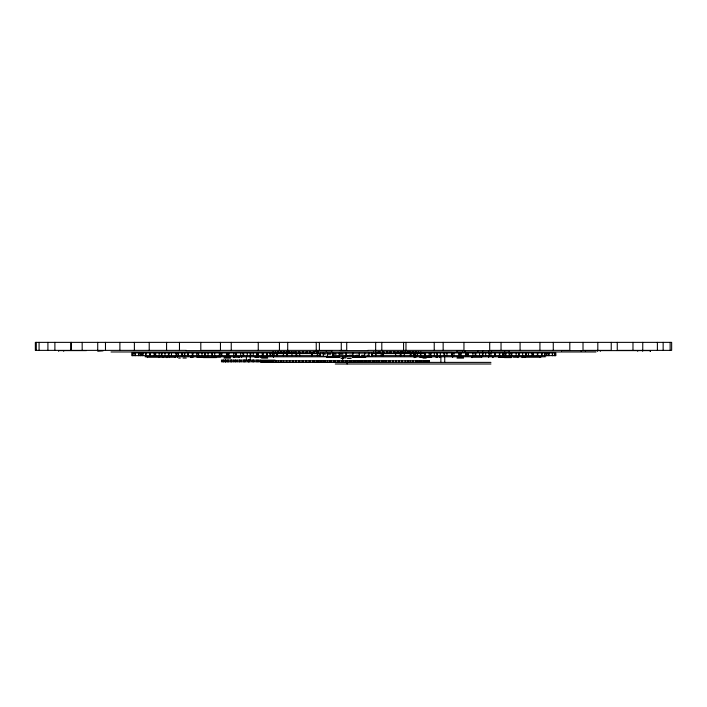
<?xml version="1.0" encoding="UTF-8"?>
<svg xmlns="http://www.w3.org/2000/svg" width="707" height="707" viewBox="0 0 707 707"><rect width="100%" height="100%" fill="white"/><g stroke="black" fill="none" stroke-linecap="round" stroke-linejoin="round"><path stroke-width="1.06" d="M186.401 350.372L35.35 350.372L35.35 342.365L671.65 342.365L671.65 350.372L617.264 350.372L617.264 342.365M367.773 350.372L463.951 350.372L463.951 342.365M86.466 350.61L58.61 350.61L58.61 351.255M185.853 350.61L220.354 350.61M340.005 350.61L368.259 350.61M97.743 351.255L103.01 350.866M111.026 351.971L595.974 351.971M235.431 352.431L293.705 352.431M394.568 352.431L452.197 352.431M272.186 353.571L320.386 353.571M371.944 353.571L425.543 353.571M323.232 354.189L325.317 354.189M327.421 354.189L330.708 354.189M332.891 354.189L336.143 354.189M339.254 354.189L343.001 354.189M346.085 355.259L345.476 355.259L345.476 356.328M349.17 355.259L352.917 355.259M356.028 355.259L359.28 355.259M361.463 355.259L364.75 355.259M366.853 355.259L368.948 355.259M320.271 355.639L131.776 355.639L131.802 352.917L272.831 352.917L272.831 355.639M332.573 355.639L358.988 355.639M371.926 355.639L555.852 355.639L555.826 352.917L424.934 352.917L424.934 355.639M332.9 356.328L319.688 356.328L319.688 353.129L372.483 353.129L372.483 356.328L358.343 356.328M145.059 356.779L545.459 356.779M224.004 356.832L230.535 356.832M261.13 356.832L267.661 356.832M421.31 356.832L427.841 356.832M457.04 356.832L463.571 356.832M174.558 356.947L167.382 356.947L167.382 357.583M193.656 356.955L191.756 356.955L191.756 357.592M212.347 356.955L220.619 356.955M238.286 356.955L234.291 356.955L234.291 357.592M258.214 356.955L256.111 356.955L256.111 357.592M416.255 356.955L414.161 356.955L414.161 357.592M480.822 356.955L471.79 356.955L471.79 357.592M492.364 356.955L493.044 356.955M513.45 356.955L518.116 356.955L518.116 357.592M541.014 356.947L522.72 356.947L522.72 357.583M196.926 357.415L208.83 357.415M326.563 357.415L339.793 357.415M352.528 357.415L365.758 357.415M419.808 357.415L422.07 357.415M427.161 357.415L431.712 357.415M498.576 357.415L510.481 357.415M203.307 357.592L216.536 357.592M504.356 357.592L511.355 357.592M342.63 357.928L346.085 357.928M178.65 358.113L180.285 358.113M183.016 358.06L186.277 358.06M224.004 358.113L230.535 358.113M261.563 358.113L267.661 358.113M422.945 358.113L426.215 358.113M457.04 358.113L463.571 358.113M341.048 358.44L343.496 358.44M347.464 358.44L351.193 358.44M275.147 360.155L221.477 360.155L221.477 361.754L261.519 361.754M429.273 360.791L429.273 362.391L429.335 360.791L261.183 360.791L261.183 362.391L490.95 362.391M335.295 363.999L490.95 363.999M670.13 342.365L670.13 350.372M663.148 342.365L663.148 350.372M657.395 342.365L657.395 350.372M650.307 351.255L650.307 350.61L561.491 350.61L561.491 351.255M650.237 350.61L650.237 351.255M642.751 342.365L642.751 350.372M642.672 350.61L642.672 351.255M637.705 350.61L637.705 351.255M632.977 342.365L632.977 350.372M611.237 342.365L611.237 350.372L583.01 350.372L583.01 342.365M600.358 350.61L600.358 351.255M597.813 342.365L597.813 350.372M597.486 350.61L597.486 351.255M585.44 350.61L585.44 351.255M581.189 350.61L581.189 351.255M569.815 342.365L569.815 350.372L489.704 350.372L489.704 342.365M555.428 352.917L555.516 355.639M554.898 352.917L554.898 355.639M554.756 352.917L554.756 355.639M553.272 342.365L553.272 350.372M552.582 352.917L552.582 355.639M552.335 352.917L552.335 355.639M548.994 352.917L548.994 355.639M548.641 352.917L548.641 355.639M546.873 352.917L546.873 355.639M546.582 352.917L546.582 355.639M546.493 352.917L546.493 355.639M544.938 352.917L544.938 355.639M544.744 352.917L544.744 355.639M541.977 352.917L541.977 355.639M541.677 352.917L541.677 355.639M539.936 342.365L539.936 350.372M539.786 356.947L539.786 357.583M537.771 352.917L537.771 355.639M537.382 352.917L537.382 355.639M533.485 352.917L533.485 355.639M532.468 352.917L532.468 355.639M531.991 352.917L531.991 355.639M528.465 352.917L528.465 355.639M526.22 352.917L526.22 355.639M525.672 352.917L525.672 355.639M525.009 356.947L525.009 357.583M522.632 352.917L522.632 355.639M521.952 356.947L521.952 357.583M520.087 342.365L520.087 350.372M519.212 352.917L519.212 355.639M518.611 352.917L518.611 355.639M516.154 352.917L516.154 355.639M511.665 352.917L511.665 355.639M511.621 352.917L511.621 355.639M511.028 352.917L511.028 355.639M509.455 352.917L509.455 355.639M509.217 352.917L509.217 355.639M509.12 351.255L509.12 350.61L456.952 350.61L456.952 351.255M505.912 352.917L505.92 355.639M505.196 352.917L505.196 355.639M505.081 352.917L505.081 355.639M504.586 350.61L504.692 351.255M503.11 352.917L503.11 355.639M502.88 352.917L502.88 355.639M501.042 342.365L501.042 350.372M499.725 352.917L499.725 355.639M499.398 352.917L499.398 355.639M495.307 352.917L495.307 355.639M495.147 352.917L495.147 355.639M494.723 352.917L494.723 355.639M492.876 356.779L492.876 357.592M491.595 350.61L491.595 351.255M490.941 352.917L490.941 355.639M489.509 352.917L489.509 355.639M489.005 352.917L489.005 355.639M488.749 350.61L488.749 351.255M488.67 356.779L488.67 357.415M485.638 352.917L485.638 355.639M482.987 352.917L482.987 355.639M482.669 350.61L482.669 351.255M482.421 352.917L482.421 355.639M481.723 356.779L481.723 357.415M479.567 352.917L479.567 355.639M477.844 350.61L477.844 351.255M475.776 352.917L475.776 355.639M475.166 352.917L475.166 355.639M472.912 352.917L472.912 355.639M472.347 356.955L472.347 357.592M468.308 352.917L468.308 355.639M468.096 352.917L468.096 355.639M467.46 352.917L467.46 355.639M466.107 352.917L466.107 355.639M465.878 352.917L465.878 355.639M464.959 350.61L464.959 351.255M462.537 350.61L462.537 351.255M461.141 352.917L461.141 355.639M460.186 352.917L460.186 355.639M459.532 352.917L459.532 355.639M458.675 352.917L458.675 355.639M453.947 352.917L453.947 355.639M452.674 356.779L452.674 357.415M452.277 352.917L452.277 355.639M451.632 352.917L451.632 355.639M451.526 352.917L451.526 355.639M446.948 352.917L446.948 355.639M444.73 357.159L444.73 362.391M444.615 352.917L444.615 355.639M444.005 352.917L444.005 355.639M443.148 342.365L443.148 350.372M440.876 357.159L440.876 362.391M440.355 352.917L440.355 355.639M439.374 356.779L439.374 357.415M437.43 352.917L437.43 355.639M437.315 356.779L437.315 357.415M436.864 352.917L436.864 355.639M436.626 356.779L436.626 357.415M436.095 356.955L436.095 357.592M434.372 352.917L434.372 355.639M434.231 342.365L434.231 350.372M430.943 352.917L430.943 355.639M430.448 352.917L430.448 355.639M429.176 352.917L429.176 355.639M429.078 360.791L429.016 362.391M428.884 360.791L428.946 362.391M428.689 360.791L428.628 362.391M427.85 360.791L427.921 362.391M426.834 360.791L426.834 362.391M426.639 360.791L426.639 362.391M425.685 360.791L425.685 362.391M425.499 360.791L425.499 362.391M425.349 352.917L425.349 355.639M424.545 352.917L424.545 355.639M424.536 360.791L424.536 362.391M424.35 360.791L424.35 362.391M423.387 360.791L423.387 362.391M423.201 360.791L423.201 362.391M421.443 360.791L421.443 362.391M421.142 360.791L421.142 362.391M420.877 351.971L420.815 355.639M420.497 352.917L420.497 355.639M419.587 360.791L419.587 362.391M419.278 360.791L419.278 362.391M418.579 351.971L418.562 353.571M418.252 351.971L418.252 353.571M417.722 360.791L417.722 362.391M417.492 352.917L417.492 355.639M417.422 360.791L417.422 362.391M417.271 352.917L417.271 355.639M416.317 351.971L416.317 353.571M415.857 360.791L415.857 362.391M415.522 351.971L415.46 355.639M415.557 360.791L415.557 362.391M415.354 352.917L415.354 355.639M415.212 351.971L415.212 353.571M414.797 352.917L414.806 355.639M414.656 356.955L414.656 357.592M413.48 352.934L413.48 355.639M413.277 351.971L413.277 353.571M413.135 360.791L413.135 362.391M412.729 360.791L412.729 362.391M412.481 351.971L412.481 353.571M412.172 351.971L412.172 353.571M411.12 352.934L411.12 355.639M410.626 360.791L410.626 362.391M410.237 351.971L410.29 355.639M410.219 360.791L410.219 362.391M409.247 351.971L409.247 353.571M408.893 351.971L408.893 353.571M408.125 360.791L408.125 362.391M407.709 360.791L407.709 362.391M407.453 351.971L407.453 353.571M405.977 342.365L405.977 350.372M405.712 351.971L405.712 353.571M405.615 360.791L405.615 362.391M405.358 351.971L405.358 353.571M405.208 360.791L405.208 362.391M404.28 352.934L404.28 355.639M403.909 351.971L403.909 353.571M403.573 342.365L403.573 350.372M402.212 360.791L402.274 362.391M402.168 351.971L402.168 353.571M401.815 351.971L401.815 353.571M401.717 360.791L401.717 362.391M401.046 352.934L401.046 355.639M400.374 351.971L400.374 353.571M400.25 352.934L400.25 355.639M399.225 360.791L399.163 362.391M398.686 351.971L398.686 353.571M398.66 360.791L398.66 362.391M398.483 351.971L398.483 353.571M398.103 351.971L398.103 353.571M397.254 351.971L397.254 353.571M395.664 352.934L395.664 355.639M395.611 360.791L395.611 362.391M394.886 351.971L394.886 353.571M394.683 351.971L394.683 353.571M394.303 351.971L394.303 353.571M393.454 351.971L393.454 353.571M393.119 360.791L393.119 362.391M393.048 360.791L393.048 362.391M392.553 360.791L392.553 362.391M391.086 351.971L391.086 353.571M390.883 351.971L390.883 353.571M390.503 351.971L390.503 353.571M390.061 360.791L390.043 362.391M389.654 351.971L389.654 353.571M389.106 360.791L389.106 362.391M388.541 360.791L388.541 362.391M387.843 351.971L387.843 353.571M386.994 351.971L386.994 353.571M386.614 351.971L386.614 353.571M386.579 360.791L386.579 362.391M386.402 351.971L386.402 353.571M385.624 360.791L385.624 362.391M385.059 360.791L385.059 362.391M384.042 351.971L384.042 353.571M383.247 352.934L383.247 355.639M383.194 351.971L383.194 353.571M383.097 360.791L383.097 362.391M382.814 351.971L382.814 353.571M382.602 351.971L382.611 355.639M382.133 360.791L382.133 362.391M381.807 342.365L381.807 350.372M381.568 360.791L381.568 362.391M381.214 352.934L381.214 355.639M380.242 351.971L380.242 353.571M379.606 360.791L379.606 362.391M379.394 351.971L379.394 353.571M379.014 351.971L379.014 353.571M378.811 351.971L378.811 353.571M378.652 360.791L378.652 362.391M378.086 360.791L378.086 362.391M376.999 351.971L376.999 353.571M376.062 352.934L376.062 355.639M376.124 360.791L376.106 362.391M375.664 342.365L375.664 350.372M375.558 351.971L375.656 353.571M375.532 352.934L375.532 355.639M375.205 351.971L375.205 353.571M374.312 360.791L374.215 362.391M373.694 360.791L373.694 362.391M373.455 351.971L373.455 353.571M372.35 360.791L372.35 362.391M371.582 353.129L371.582 356.328M370.441 360.791L370.53 362.391M369.92 360.791L369.92 362.391M368.948 353.129L368.948 356.328M368.568 360.791L368.568 362.391M366.747 360.791L366.747 362.391M366.659 360.791L366.659 362.391M366.138 360.791L366.138 362.391M364.75 353.129L364.75 356.328M364.785 360.791L364.785 362.391M362.877 360.791L362.965 362.391M362.355 360.791L362.355 362.391M360.985 360.791L361.003 362.391M359.28 353.129L359.28 356.328M359.023 360.791L359.023 362.391M358.396 360.791L358.396 362.391M357.76 360.791L357.76 362.391M357.07 360.791L357.07 362.391M355.091 360.791L355.091 362.391M354.472 360.791L354.472 362.391M353.827 360.791L353.827 362.391M353.138 360.791L353.138 362.391M352.917 353.129L352.917 356.328M351.158 360.791L351.158 362.391M350.539 360.791L350.539 362.391M349.894 360.791L349.894 362.391M349.214 360.791L349.214 362.391M347.225 360.791L347.119 363.999M346.713 342.365L346.713 350.372L200.806 350.372L200.806 342.365M346.695 355.259L346.695 356.328M346.607 360.791L346.607 362.391M346.395 353.129L346.395 356.328M346.085 353.129L346.085 356.328M345.97 360.791L345.97 362.391M345.263 360.791L345.281 362.391M343.293 360.791L343.293 362.391M342.701 357.106L342.701 361.339M341.985 360.791L341.985 362.391M341.269 342.365L341.269 350.372M341.331 360.791L341.348 362.391M339.36 360.791L339.36 362.391M339.254 353.129L339.254 356.328M338.052 360.791L338.052 362.391M337.398 360.791L337.416 362.391M335.427 360.791L335.427 362.391M334.119 360.791L334.119 362.391M333.483 360.791L333.483 362.391M332.891 353.129L332.891 356.328M331.839 351.255L331.839 350.61L315.888 350.61L315.888 351.255M331.495 360.791L331.495 362.391M330.187 360.791L330.187 362.391M329.533 360.791L329.55 362.391M327.641 360.791L327.641 362.391M327.421 353.129L327.421 356.328M326.316 350.61L326.316 351.255M325.697 360.791L325.697 362.391M325.079 360.791L325.079 362.391M323.859 360.791L323.859 362.391M323.232 353.129L323.232 356.328M321.915 360.791L321.915 362.391M321.305 360.791L321.305 362.391M320.589 353.129L320.589 356.328M320.077 360.791L320.077 362.391M319.378 342.365L319.378 350.372M318.362 351.971L318.362 353.571M318.159 351.971L318.159 353.571M318.132 360.791L318.132 362.391M317.779 351.971L317.717 355.639M317.523 360.791L317.523 362.391M317.319 352.934L317.319 355.639M316.922 351.971L316.922 353.571M316.241 342.365L316.241 350.372M316.303 360.791L316.303 362.391M314.562 351.971L314.562 353.571M314.359 351.971L314.359 353.571M314.35 360.791L314.35 362.391M313.979 351.971L313.979 353.571M313.74 360.791L313.74 362.391M313.121 351.971L313.121 353.571M312.671 360.791L312.671 362.391M312.105 352.934L312.105 355.639M311.814 352.934L311.814 355.639M311.575 352.934L311.575 355.639M310.762 351.971L310.762 353.571M310.559 351.971L310.559 353.571M310.179 351.971L310.179 353.571M310.161 360.791L310.161 362.391M309.595 360.791L309.595 362.391M309.33 351.971L309.33 353.571M309.18 360.791L309.18 362.391M307.518 351.971L307.518 353.571M306.67 351.971L306.67 353.571M306.67 360.791L306.67 362.391M306.281 351.971L306.281 353.571M306.078 351.971L306.078 353.571M306.104 360.791L306.104 362.391M305.698 360.791L305.698 362.391M303.718 351.971L303.718 353.571M303.188 360.791L303.188 362.391M302.87 351.971L302.87 353.571M302.49 351.971L302.49 353.571M302.623 360.791L302.623 362.391M302.278 351.971L302.278 353.571M302.216 360.791L302.216 362.391M299.918 351.971L299.918 353.571M299.733 352.934L299.733 355.639M299.706 360.791L299.706 362.391M299.141 360.791L299.141 362.391M299.07 351.971L299.07 353.571M298.946 360.791L298.946 362.391M298.69 351.971L298.69 353.571M298.478 351.971L298.478 353.571M296.675 351.971L296.701 355.639M295.968 352.934L295.968 355.639M295.968 360.791L295.968 362.391M295.473 360.791L295.473 362.391M295.234 351.971L295.234 353.571M294.881 351.971L294.881 353.571M293.131 351.971L293.131 353.571M292.91 360.791L292.91 362.391M292.839 360.791L292.839 362.391M292.424 360.791L292.424 362.391M291.964 352.934L291.964 355.639M291.691 351.971L291.691 353.571M291.337 351.971L291.337 353.571M289.861 360.791L289.861 362.391M289.596 351.971L289.596 353.571M289.366 360.791L289.366 362.391M288.147 351.971L288.147 353.571M287.793 351.971L287.793 353.571M287.714 342.365L287.714 350.372M287.387 352.934L287.387 355.639M286.803 360.791L286.803 362.391M286.582 352.934L286.582 355.639M286.565 351.971L286.565 353.571M286.308 360.791L286.308 362.391M284.638 351.971L284.638 353.571M284.329 351.971L284.329 353.571M283.675 360.791L283.675 362.391M283.525 351.971L283.525 353.571M283.348 352.934L283.348 355.639M283.268 360.791L283.268 362.391M281.598 351.971L281.598 353.571M281.289 351.971L281.289 353.571M281.165 360.791L281.165 362.391M280.759 360.791L280.759 362.391M280.485 351.971L280.485 353.571M279.433 342.365L279.433 350.372M278.664 360.791L278.664 362.391M278.558 351.971L278.558 353.571M278.249 351.971L278.249 353.571M278.258 360.791L278.258 362.391M277.895 351.971L277.895 353.571M277.338 352.934L277.356 355.639M276.517 352.934L276.517 355.639M276.154 360.791L276.154 362.391M275.748 360.791L275.748 362.391M275.597 351.971L275.597 353.571M275.368 351.971L275.368 353.571M274.148 352.934L274.148 355.639M273.742 360.791L273.742 362.391M273.468 356.779L273.468 357.415M273.441 360.791L273.441 362.391M273.264 351.971L273.229 353.571M273.035 351.971L273.035 353.571M272.275 352.917L272.168 355.639M271.886 360.791L271.886 362.391M271.585 360.791L271.585 362.391M270.357 352.917L270.357 355.639M270.145 352.917L270.145 355.639M270.021 360.791L270.021 362.391M269.721 360.791L269.721 362.391M268.156 360.791L268.156 362.391M267.856 360.791L267.856 362.391M267.131 352.917L267.131 355.639M266.813 352.917L266.813 355.639M266.566 360.791L266.566 362.391M266.38 360.791L266.38 362.391M265.417 360.791L265.417 362.391M265.231 360.791L265.231 362.391M264.268 360.791L264.268 362.391M264.091 360.791L264.091 362.391M263.084 352.917L263.084 355.639M263.128 360.791L263.128 362.391M262.942 360.791L262.942 362.391M262.695 352.917L262.695 355.639M262.279 352.917L262.279 355.639M262.412 360.791L262.35 362.391M262.023 360.791L262.023 362.391M261.961 360.791L261.961 362.391M261.572 360.791L261.634 362.391M261.245 360.791L261.245 362.391M260.282 360.155L260.282 361.754M260.167 356.779L260.167 357.415M258.453 352.917L258.453 355.639M258.267 342.365L258.249 350.372M258.161 360.155L258.161 361.754M258.108 356.779L258.108 357.415M257.808 360.155L257.763 361.754M257.419 356.779L257.419 357.415M257.189 352.917L257.189 355.639M256.685 352.917L256.685 355.639M256.411 360.155L256.411 361.754M255.006 356.779L255.006 357.415M253.68 360.155L253.725 361.754M253.3 360.155L253.3 361.754M253.256 352.917L253.256 355.639M252.302 360.155L252.302 361.754M250.764 352.917L250.764 355.639M250.198 352.917L250.198 355.639M250.234 357.008L250.234 360.155M249.518 360.155L249.518 361.754M249.032 360.155L249.032 361.754M248.652 360.155L248.652 361.754M248.334 360.155L248.334 361.754M248.069 360.155L248.069 361.754M247.273 352.917L247.273 355.639M246.39 357.008L246.39 360.155M245.276 360.155L245.276 361.754M244.366 360.155L244.366 361.754M243.986 360.155L243.986 361.754M243.835 360.155L243.835 361.754M243.623 352.917L243.623 355.639M243.014 352.917L243.014 355.639M241.706 356.779L241.706 357.415M241.122 360.155L241.122 361.754M240.689 352.917L240.689 355.639M239.814 360.155L239.744 361.754M239.646 356.779L239.646 357.415M239.452 360.155L239.452 361.754M238.957 356.779L238.957 357.415M237.19 360.155L237.19 361.754M236.111 352.917L236.111 355.639M235.997 352.917L235.997 355.639M235.519 360.155L235.519 361.754M235.351 352.917L235.351 355.639M235.184 360.155L235.184 361.754M233.69 352.917L233.69 355.639M233.637 356.955L233.637 357.592M233.593 360.155L233.593 361.754M231.613 360.155L231.613 361.754M231.242 342.365L231.242 350.372M231.322 360.155L231.322 361.754M230.438 360.155L230.438 361.754M228.953 352.917L228.953 355.639M228.22 360.155L228.22 361.754M228.096 352.917L228.096 355.639M227.972 360.155L227.972 361.754M227.84 360.155L227.84 361.754M227.442 352.917L227.442 355.639M226.496 352.917L226.496 355.639M225.851 360.155L225.851 361.754M225.71 360.155L225.71 361.754M225.436 360.155L225.436 361.754M225.241 360.155L225.241 361.754M223.341 360.155L223.341 361.754M223.209 360.155L223.209 361.754M221.936 360.155L222.016 361.754M221.751 352.917L221.751 355.639M221.521 352.917L221.521 355.639M220.451 342.365L220.451 350.372M220.177 352.917L220.177 355.639M219.532 352.917L219.532 355.639M219.329 352.917L219.329 355.639M214.716 352.917L214.716 355.639M212.4 352.917L212.471 355.639M211.853 352.917L211.853 355.639M208.07 352.917L208.07 355.639M205.207 352.917L205.207 355.639M204.641 352.917L204.641 355.639M201.999 352.917L201.999 355.639M198.623 352.917L198.623 355.639M198.119 352.917L198.119 355.639M196.696 352.917L196.696 355.639M192.905 352.917L192.905 355.639M192.481 352.917L192.481 355.639M192.322 352.917L192.322 355.639M190.66 356.779L190.66 357.415M188.239 352.917L188.239 355.639M187.903 352.917L187.903 355.639M184.748 352.917L184.748 355.639M184.518 352.917L184.518 355.639M182.556 352.917L182.556 355.639M182.433 352.917L182.433 355.639M181.708 352.917L181.717 355.639M179.472 342.365L179.472 350.372M178.411 352.917L178.411 355.639M178.173 352.917L178.173 355.639M177.369 356.779L177.369 357.415M176.609 352.917L176.609 355.639M175.972 352.917L176.008 355.639M175.309 356.779L175.309 357.415M174.62 356.779L174.62 357.415M171.483 352.917L171.483 355.639M169.45 356.947L169.45 357.583M169.026 352.917L169.026 355.639M168.416 352.917L168.416 355.639M166.702 356.947L166.702 357.583M166.578 342.365L166.578 350.372M166.56 357.592L166.56 356.955L147.295 356.955L147.295 357.592M164.996 352.917L164.996 355.639M163.131 356.955L163.131 357.592M161.965 352.917L161.965 355.639M161.417 352.917L161.417 355.639M159.163 352.917L159.163 355.639M158.757 356.955L158.757 357.592M155.637 352.917L155.637 355.639M155.16 352.917L155.16 355.639M154.153 352.917L154.153 355.639M150.255 352.917L150.255 355.639M150.114 352.917L150.114 355.639M149.857 352.917L149.857 355.639M149.221 342.365L149.221 350.372M145.96 352.917L145.96 355.639M145.66 352.917L145.66 355.639M142.885 352.917L142.885 355.639M142.69 352.917L142.69 355.639M141.135 352.917L141.055 355.639M138.987 352.917L138.987 355.639M138.643 352.917L138.643 355.639M135.293 352.917L135.293 355.639M135.046 352.917L135.046 355.639M134.383 342.365L134.383 350.372M132.872 352.917L132.872 355.639M132.73 352.917L132.73 355.639M119.89 342.365L119.89 350.372M105.484 342.365L105.484 350.372M97.725 342.365L97.725 350.372M82.171 342.365L82.171 350.372M71.274 342.365L71.274 350.372M70.886 342.365L70.886 350.372M63.701 350.61L63.701 351.255M54.89 342.365L54.89 350.372M47.917 342.365L47.917 350.372M39.079 342.365L39.079 350.372M36.296 342.365L36.296 350.372M428.309 362.391L428.309 360.791L428.239 362.391M396.167 362.391L396.167 360.791L396.106 362.391M140.79 355.639L140.79 352.917L140.755 355.639"/></g></svg>
